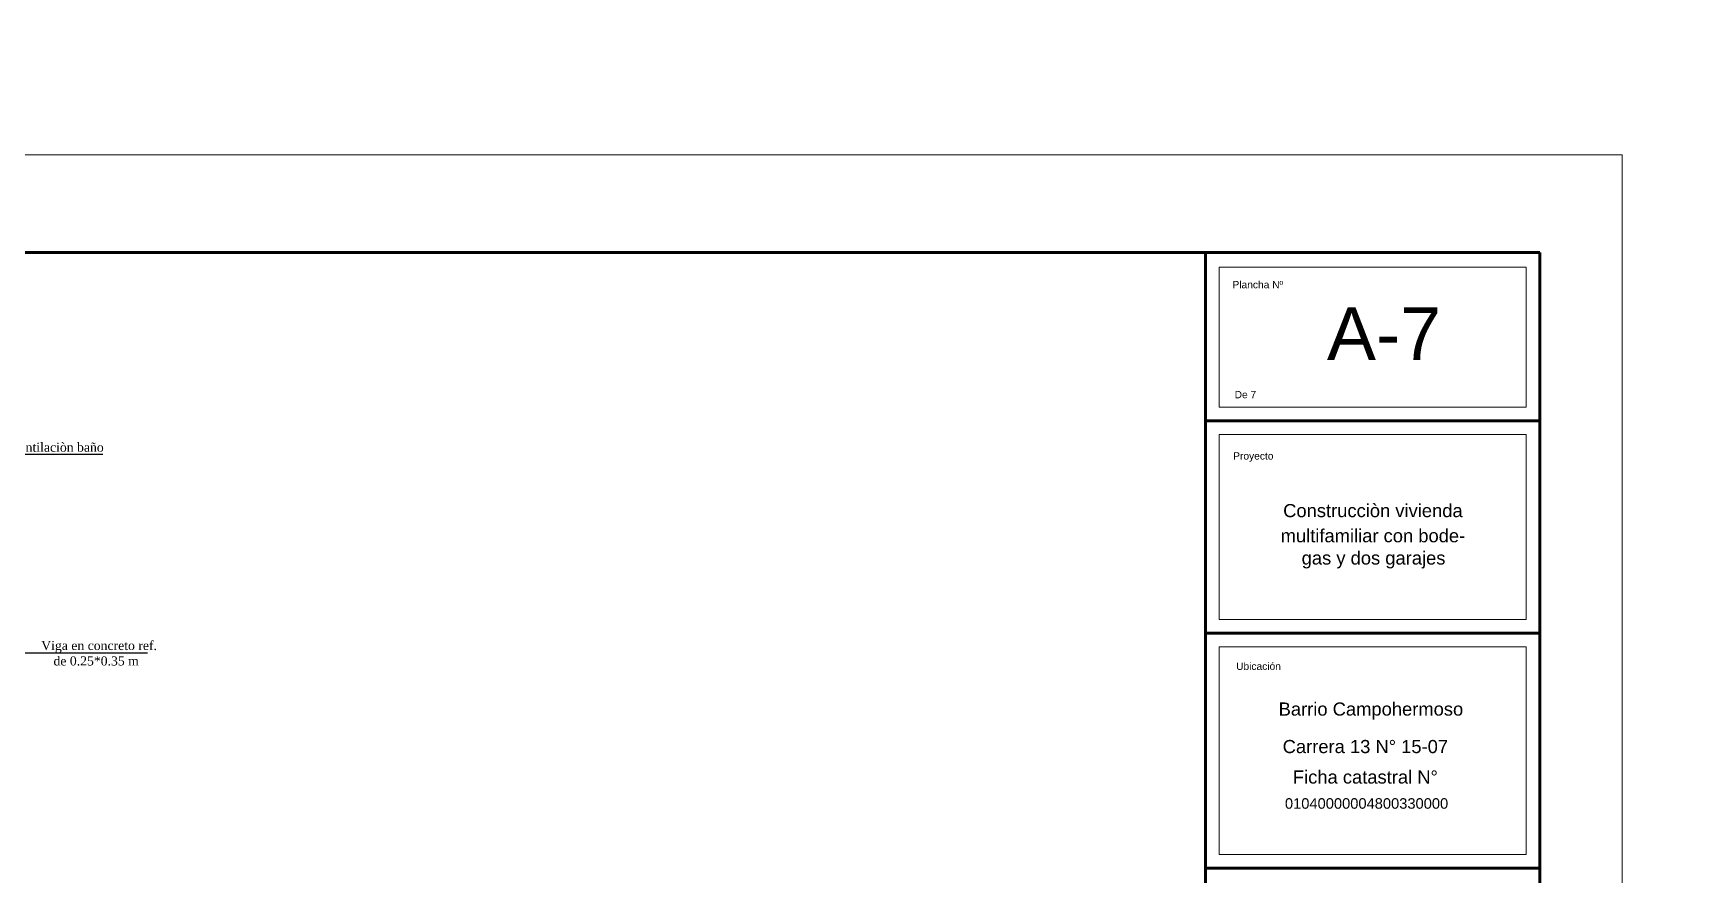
# Model space of a CAD drawing. Header units: inches. Extents: x 2908 to 3459, y -3172 to -55.
# Drawn here: x 3290.21 to 3308.35, y -295.32 to -286.05 of the extents above; entities that cross this region are included whole.
import ezdxf
from ezdxf.enums import TextEntityAlignment as Align

# ---------------------------------------------------------------- set-up
doc = ezdxf.new("R2010")
doc.units = ezdxf.units.IN
doc.header["$MEASUREMENT"] = 0
doc.layers.add('BORDER', color=1, linetype='Continuous')
doc.layers.add('TEXTO', color=4, linetype='Continuous')
for name, color, linetype, lineweight in [('COTA', 1, 'Continuous', 9), ('linea de cotas', 7, 'Continuous', 5), ('Líneas Márgen', 7, 'Continuous', 9), ('Márgen', 7, 'Continuous', 80)]:
    doc.layers.add(name, color=color, linetype=linetype, lineweight=lineweight)
doc.styles.add('CONSTRUCTORA', font='times.ttf', dxfattribs={"height": 0.3})
doc.styles.add('Villanueva', font='swissek.ttf')

msp = doc.modelspace()

# ---------------------------------------------------------------- linework, layer by layer
at = {"layer": 'BORDER'}
for p, q in [((3289.337, -290.687), (3290.978, -290.687)), ((3289.931, -292.875), (3291.473, -292.875))]:
    msp.add_line(p, q, dxfattribs=at)
at = {"layer": 'COTA'}
msp.add_lwpolyline([(3272.711, -312.389), (3272.711, -287.389), (3307.711, -287.389), (3307.711, -312.389), (3272.711, -312.389)], close=True, dxfattribs=at)
at = {"layer": 'Líneas Márgen'}
for p, q in [((3303.275, -290.168), (3303.275, -288.626)), ((3306.656, -288.626), (3303.275, -288.626)), ((3306.656, -290.168), (3306.656, -288.626)), ((3306.656, -290.168), (3303.275, -290.168)), ((3303.275, -292.509), (3303.275, -290.468)), ((3306.656, -290.468), (3303.275, -290.468)), ((3306.656, -292.509), (3306.656, -290.468)), ((3306.656, -292.509), (3303.275, -292.509)), ((3303.275, -295.098), (3303.275, -292.809)), ((3306.656, -292.809), (3303.275, -292.809)), ((3306.656, -295.098), (3306.656, -292.809)), ((3306.656, -295.098), (3303.275, -295.098))]:
    msp.add_line(p, q, dxfattribs=at)
at = {"layer": 'Márgen'}
for p, q in [((3306.806, -288.466), (3273.332, -288.466)), ((3303.125, -311.869), (3303.125, -288.466)), ((3306.806, -311.869), (3306.806, -288.466)), ((3306.806, -290.318), (3303.125, -290.318)), ((3306.806, -292.659), (3303.125, -292.659)), ((3306.806, -295.248), (3303.125, -295.248))]:
    msp.add_line(p, q, dxfattribs=at)

# ---------------------------------------------------------------- texts
at = {"layer": 'linea de cotas', "style": 'Villanueva'}
for s, height, p in [('Plancha Nº', 0.0804, (3303.7, -288.817)), ('A-7', 0.5786, (3305.09, -289.359)), ('De 7', 0.0804, (3303.563, -290.031)), ('Proyecto', 0.0804, (3303.65, -290.718)), ('Construcciòn vivienda', 0.14466, (3304.967, -291.304, 4.802)), (' multifamiliar con bode-', 0.14466, (3304.939, -291.582)), ('gas y dos garajes', 0.14466, (3304.974, -291.848)), ('Ubicación', 0.0804, (3303.707, -293.02)), ('Barrio Campohermoso', 0.14466, (3304.945, -293.512)), ('Carrera 13 N° 15-07', 0.14466, (3304.884, -293.907)), ('Ficha catastral N°', 0.14466, (3304.884, -294.24)), ('01040000004800330000', 0.11573, (3304.897, -294.534))]:
    msp.add_text(s, height=height, dxfattribs=at).set_placement(p, align=Align.MIDDLE)
at = {"layer": 'TEXTO', "style": 'CONSTRUCTORA'}
for s, rotation, p in [('Buitròn de ventilaciòn baño', 0.0038, (3289.307, -290.66)), ('Viga en concreto ref.', 359.9962, (3290.301, -292.844)), ('de 0.25*0.35 m', 359.9962, (3290.436, -293.014))]:
    msp.add_text(s, height=0.1, rotation=rotation, dxfattribs=at).set_placement(p)

doc.saveas('drawing.dxf')
